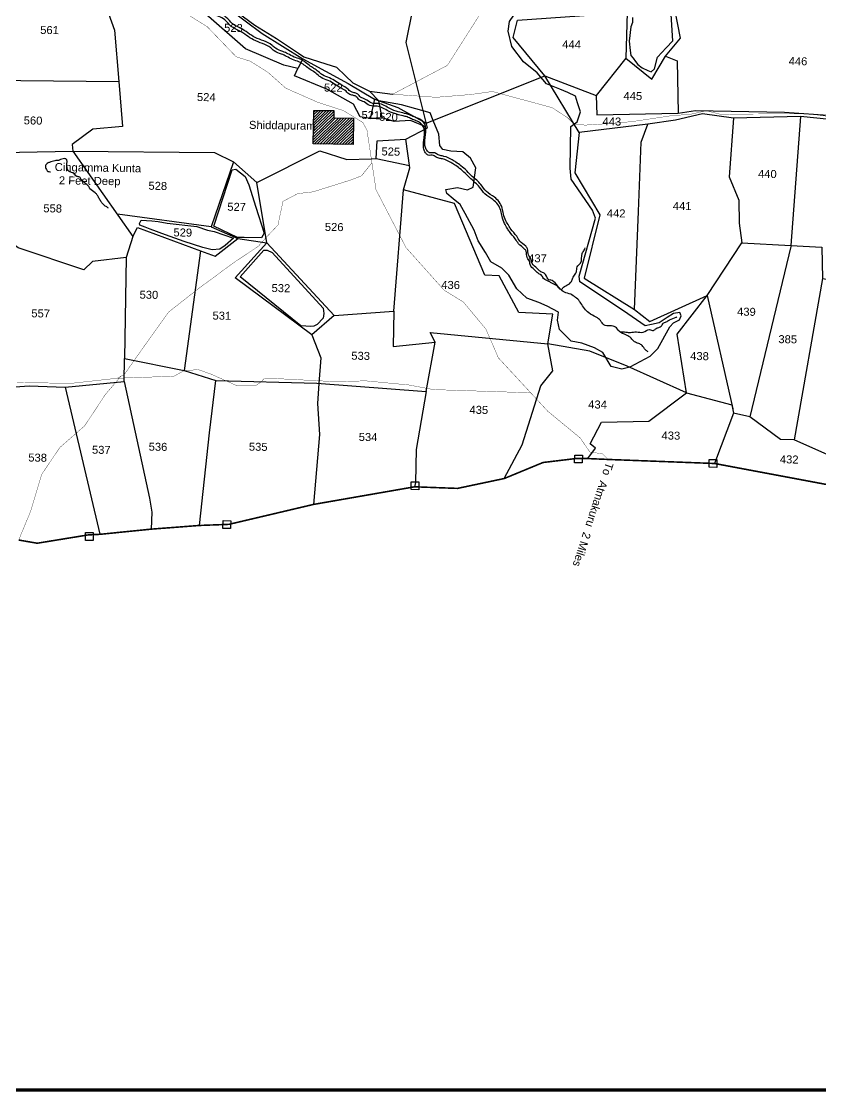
# Model space of a CAD drawing. Header units: feet. Extents: x 744893 to 763303, y 1620064 to 1627037.
# Drawn here: x 749486 to 751980, y 1620064 to 1623406 of the extents above; entities that cross this region are included whole.
import ezdxf
from ezdxf.enums import TextEntityAlignment as Align

# ---------------------------------------------------------------- set-up
doc = ezdxf.new("R2010")
doc.units = ezdxf.units.FT
doc.header["$LTSCALE"] = 15
doc.header["$MEASUREMENT"] = 0
doc.linetypes.add('HIDDEN2', pattern=[0.1875, 0.125, -0.0625])
for name, color, linetype in [('HILL', 17, 'Continuous'), ('PAPER SIZE', 10, 'Continuous'), ('PLOT', 7, 'Continuous'), ('PLOT NO', 7, 'Continuous'), ('ROADS', 6, 'Continuous'), ('TANKS-STREAM', 4, 'Continuous'), ('VILLAGE STONES', 240, 'Continuous')]:
    doc.layers.add(name, color=color, linetype=linetype)
doc.layers.add('VILLAGE BOUNDRY', color=5, linetype='HIDDEN2', lineweight=100)
doc.styles.get("Standard").update_dxf_attribs({"font": 'arial.ttf'})
doc.linetypes.add('DOTS', pattern='A,1e-06,-3,["●",Standard,S=3,R=0,X=-1.25,Y=-1.25],-3', length=6.000001)

msp = doc.modelspace()

# ---------------------------------------------------------------- hatches: boundary and pattern name
at = {"layer": 'PLOT'}
h = msp.add_hatch(dxfattribs=at)
h.set_pattern_fill('ANSI31', color=256, scale=48.840673, angle=-0.9054)
h.set_pattern_definition([(44.09460227, (-7660.5757, 49417.927), (-4.24819309, 4.384621666), [])])
h.paths.add_polyline_path([(750460.5, 1623104), (750460.9, 1623126.8), (750398.6, 1623127.8), (750396.9, 1623023), (750521.5, 1623021.1), (750522.8, 1623103)])
h.paths.add_polyline_path([(750189.3, 1623058.5), (750364.2, 1623055.7), (750364.8, 1623093.6), (750189.9, 1623096.4)], flags=9)

# ---------------------------------------------------------------- linework, layer by layer
at = {"layer": 'HILL'}
for points in [[(750119.7, 1623463.8), (750213.9, 1623393.3), (750282.2, 1623352.3), (750350.5, 1623306), (750367.1, 1623294.7), (750435.8, 1623272.7), (750468.7, 1623262.2), (750497.4, 1623235.2), (750520.7, 1623213.4), (750572.5, 1623188.1), (750643.9, 1623178.1), (750647.1, 1623179.5)], [(751447.7, 1622359.2), (751472.7, 1622384.1), (751509.4, 1622451.6), (751521.4, 1622464.4), (751539.6, 1622473.5), (751545.3, 1622485.6), (751541.1, 1622496.3), (751521.4, 1622493.8), (751501.2, 1622480.4), (751476.4, 1622464), (751452.9, 1622458.8), (751433.2, 1622454.4), (751365.5, 1622501.8), (751229, 1622592.7), (751226.3, 1622609.6), (751277.4, 1622791.6), (751268.1, 1622816), (751202.2, 1622913.3), (751198.1, 1622947.2), (751201, 1623077.1), (751220.9, 1623092.4), (751230.6, 1623122.8), (751221.5, 1623151.6), (751215, 1623171.9), (751191.4, 1623183.3), (751166.4, 1623193.7), (751124.9, 1623210.7), (751095.7, 1623244.6), (751053, 1623279.3), (751016.3, 1623327.2), (751005.5, 1623374.6), (751009.5, 1623405.4), (751022.8, 1623425.1)], [(751393.6, 1623417.3), (751393.4, 1623402.1), (751388.3, 1623388.7), (751382.9, 1623343.8), (751386.2, 1623314.7), (751387.9, 1623299.5), (751394.8, 1623291.2), (751402.1, 1623280.5), (751409.9, 1623270.6), (751423.3, 1623260.3), (751440.7, 1623251.8), (751451, 1623247.9), (751461.8, 1623257), (751470.9, 1623294), (751498, 1623322.8), (751518.7, 1623344.8), (751513.8, 1623427.3)], [(751447.7, 1622359.2), (751384.4, 1622325.4), (751360.2, 1622319.2), (751326.8, 1622327.5), (751300.9, 1622371.2), (751274.2, 1622386.3), (751235.2, 1622401.2), (751202, 1622407.2), (751165.3, 1622443.7), (751158.9, 1622472.8), (751162.5, 1622497.2), (751126.7, 1622516.4), (751100.7, 1622527.4), (751063.7, 1622541.1), (751031.9, 1622570.1), (751006.8, 1622613.4), (750985.1, 1622635.4), (750950.5, 1622654.5), (750934.6, 1622683.5), (750911, 1622720.4), (750899.1, 1622753.9), (750870.6, 1622805.9), (750855.5, 1622833.4), (750833.4, 1622851.5), (750813.4, 1622868), (750811, 1622880.6), (750847, 1622887.2), (750878.3, 1622879.5), (750895.4, 1622887.8), (750904.2, 1622948.1), (750887.7, 1622978.3), (750863.8, 1622998.3), (750826, 1623000.2), (750801.2, 1623005.8), (750791.6, 1623018.4), (750788.3, 1623053.7), (750771.2, 1623096.6), (750762, 1623119.7), (750672.5, 1623145.2), (750601, 1623157.8), (750572.5, 1623188.1)], [(750086.6, 1622766.6), (750143.5, 1622941.9), (750154.7, 1622944.2), (750184.5, 1622921.6), (750195.4, 1622895.6), (750217.9, 1622825.3), (750243.9, 1622743.8), (750235.6, 1622729.8), (750181.1, 1622730.6), (750160.5, 1622731), (750086.6, 1622766.6)], [(749859.5, 1622785.1), (749892.8, 1622782.4), (749912.1, 1622780.8), (749940.9, 1622775.1), (750032.9, 1622764.8), (750066.8, 1622754.1), (750087.2, 1622749.6), (750148.2, 1622728.5), (750121.8, 1622706.2), (750105.5, 1622694.8), (750081.1, 1622692), (750052.3, 1622699), (749993.5, 1622718.2), (749935.1, 1622739.5), (749887.6, 1622757.1), (749871.9, 1622762.9), (749855.7, 1622768.9), (749854.3, 1622774.9), (749859.5, 1622785.1)], [(750168.9, 1622607.4), (750242.2, 1622691.3), (750252.3, 1622691.6), (750268.5, 1622683.8), (750427.2, 1622509.8), (750429.9, 1622493.4), (750427.6, 1622479.2), (750409.3, 1622459.5), (750398.6, 1622454.2), (750388.7, 1622453), (750358.3, 1622454.5), (750168.9, 1622607.4)]]:
    msp.add_lwpolyline(points, dxfattribs=at)
at = {"layer": 'PAPER SIZE', "color": 5, "const_width": 10}
msp.add_lwpolyline([(744898.5, 1627031.8), (763123.1, 1627031.8), (763123.1, 1620068.6), (744898.5, 1620068.6)], close=True, dxfattribs=at)
at = {"layer": 'PLOT'}
for points in [[(749641, 1623758.9), (749595.3, 1623710.3), (749686.5, 1623654.3), (749693.6, 1623590), (749758, 1623430.4), (749775.9, 1623377.9), (749789.5, 1623217.4), (749801.3, 1623077), (749709, 1623069.5), (749643.7, 1623021), (749646.1, 1623000.7), (750088, 1622995.8), (750147.5, 1622966.5), (750220.4, 1622902.2), (750417.6, 1623001.7), (750501.3, 1622974.2), (750577.9, 1622976.7), (750593.2, 1622977.5), (750696.8, 1622955.8)], [(751119.8, 1623235.3), (751020.3, 1623355.7), (751033.8, 1623409.1), (751376.8, 1623433.4), (751372.6, 1623290.6), (751454, 1623225.3), (751495.8, 1623297.2), (751543.1, 1623353.4), (751516.7, 1623487.4), (751464.8, 1623633.4), (751394.2, 1623628.7), (751375.4, 1623544.5), (751166.9, 1623542.4), (751160, 1623625.4)], [(750744.2, 1623068.8), (750743.1, 1623078.3), (750699.7, 1623096.3), (750649.1, 1623092.9), (750611.8, 1623104.2), (750601, 1623157.8), (750587.5, 1623162.5), (750573.9, 1623102.1), (750611.8, 1623104.2), (750573.9, 1623102.1), (750543.5, 1623107.9), (750522.5, 1623147.6), (750438.9, 1623193.8), (750338.6, 1623235.3), (750348.4, 1623258.8), (750304.7, 1623268.7), (750185.1, 1623319.4), (750069.3, 1623421.3), (749943.2, 1623509.7)], [(749374.6, 1623463.3), (749380.4, 1623222.4), (749789.5, 1623217.4)], [(750077.9, 1623487.1), (750237.4, 1623368), (750364.5, 1623288.7), (750505.2, 1623211.6), (750587.5, 1623162.5), (750660.9, 1623136.9), (750749.2, 1623087.8)], [(749392.9, 1622259.6), (749509.6, 1622267.8), (749622.1, 1622263.2), (749806.9, 1622280.6), (749807.2, 1622353.3), (749993.8, 1622314.9), (750092.5, 1622283.9), (750407.9, 1622275.6), (750748.9, 1622250.1), (750776.8, 1622403.6), (750761.9, 1622434.4), (751128.7, 1622398.3), (751144.9, 1622491.1), (751038.5, 1622496.1), (750977.3, 1622610.6), (750932.5, 1622612.6), (750837.5, 1622836.6), (750678.7, 1622879.3), (750697.9, 1622948.3), (750685.2, 1623038.2), (750752.8, 1623073.3), (750687.1, 1623339.5), (750707.9, 1623442.2)], [(751495.8, 1623297.2), (751532.5, 1623282.2), (751535.8, 1623118.8)], [(750364.5, 1623288.7), (750348.4, 1623258.8)], [(751372.6, 1623290.6), (751279.6, 1623174.6)], [(750749.2, 1623087.8), (751119.8, 1623235.3), (751279.6, 1623174.6), (751281.6, 1623113.7), (751535.5, 1623118.7), (751589.4, 1623127.3), (751867.4, 1623122), (752169.5, 1623100.9)], [(752726.6, 1623184.5), (752437.5, 1623118.3), (752303.5, 1623084.8), (752181.4, 1623081), (751917.9, 1623108.8), (751708.7, 1623103.1), (751611.2, 1623116.8), (751527.3, 1623097), (751440.6, 1623084.5), (751226.7, 1623058.3), (751119.8, 1623235.3)], [(749380.4, 1623222.4), (749354.3, 1623123.5), (749319.9, 1623089.2), (749279.3, 1623088), (749169.1, 1623025.7), (749198.1, 1623013), (749208.4, 1622893.3), (749293.7, 1622925.9), (749312.7, 1622994.3), (749646.1, 1623000.7), (749833.9, 1622734.3), (749847.6, 1622762.3), (750044.3, 1622689.6), (750090.3, 1622672.5), (750161.7, 1622727.3), (750251.9, 1622714.5), (750220.4, 1622902.2)], [(750396.9, 1623023), (750398.6, 1623127.8), (750460.9, 1623126.8), (750460.5, 1623104), (750522.8, 1623103), (750521.5, 1623021.1), (750396.9, 1623023)], [(751708.7, 1623103.1), (751694.7, 1622920.3), (751724.6, 1622847.3), (751726.1, 1622775), (751733.9, 1622714.4)], [(751917.9, 1623108.8), (751887.8, 1622706.1)], [(749813.2, 1622668.6), (749708.1, 1622655.3), (749681, 1622629.6), (749475.9, 1622698.1), (749387, 1622764), (749354.1, 1622839.3), (749356.7, 1622947.3), (749312.7, 1622994.3), (749276, 1623009.2), (749279.3, 1623088)], [(751226.7, 1623058.3), (751212.8, 1622933), (751291.7, 1622801.3), (751242, 1622603.9), (751399.5, 1622506.2), (751411.7, 1622812.1), (751420.3, 1623028), (751440.6, 1623084.5)], [(750593.2, 1622977.5), (750596.5, 1623033.1), (750685.2, 1623038.2)], [(750147.5, 1622966.5), (750078.4, 1622764.3), (750161.7, 1622727.3)], [(750251.9, 1622714.5), (750461.5, 1622486.8), (750648.3, 1622500.8), (750678.7, 1622879.3)], [(750078.4, 1622764.3), (749785.4, 1622803.1)], [(749833.9, 1622734.3), (749813.2, 1622668.6), (749807.2, 1622353.3)], [(751561.8, 1622245.8), (751533, 1622428.7), (751626.2, 1622549.9), (751733.9, 1622714.4), (751887.8, 1622706.1), (751984.4, 1622700.9), (751986.5, 1622603), (752090.6, 1622583.9), (752248.4, 1622414.5), (752272.7, 1622431.5), (752319.1, 1622729.3)], [(750391.8, 1622426.7), (750153.4, 1622605), (750251.9, 1622714.5)], [(751887.6, 1622702.9), (751759, 1622170.4)], [(750044.3, 1622689.6), (749993.8, 1622314.9)], [(751986.5, 1622603), (751897.9, 1622098.9)], [(751399.5, 1622506.2), (751446.8, 1622468.3), (751626.2, 1622549.9)], [(751626.2, 1622549.9), (751706.2, 1622195.2)], [(750648.3, 1622500.8), (750645.8, 1622390.7), (750776.8, 1622403.6)], [(750461.5, 1622486.8), (750391.8, 1622426.7), (750420, 1622355.3), (750414, 1622275.1), (750410.2, 1622212.1), (750416.2, 1622116), (750397.6, 1621897.2)], [(750992.9, 1621978.1), (751049.1, 1622082.8), (751106.9, 1622267.4), (751144.7, 1622314.2), (751128.7, 1622398.3)], [(751253.4, 1622040.4), (751277.2, 1622073), (751260.5, 1622086.2), (751296.8, 1622154.5), (751443.9, 1622157.5), (751561.8, 1622245.8), (751376.9, 1622328.8), (751260.3, 1622375.5), (751128.8, 1622398.5)], [(749622.1, 1622263.2), (749730.8, 1621803.8)], [(749806.9, 1622280.6), (749885.9, 1621916.4), (749893, 1621872.6), (749891, 1621820)], [(750041.6, 1621831.5), (750072.7, 1622120.9), (750092.5, 1622283.9)], [(750748.9, 1622250.1), (750718, 1622068.8), (750715.4, 1621965.3), (750713, 1621952.2)], [(751561.8, 1622245.8), (751703.6, 1622208.6), (751708.7, 1622181.8)], [(752040.8, 1622034.9), (751897.9, 1622098.9), (751854.9, 1622100), (751759, 1622170.4), (751708.7, 1622181.8), (751649.3, 1622025)]]:
    msp.add_lwpolyline(points, dxfattribs=at)
at = {"layer": 'ROADS', "linetype": 'DOTS', "ltscale": 0.5, "const_width": 1}
for points in [[(750647.1, 1623179.5), (750815.5, 1623268.4), (750931.7, 1623450.7), (751000.4, 1623582.9), (751124.3, 1623683.5), (751138.7, 1623768.4), (751271.5, 1623877.6), (751497.3, 1623979.1), (751688.3, 1624119.3), (751728.2, 1624173.9), (751841.4, 1624224.6), (751862.3, 1624284.8), (751874.9, 1624318.3), (751992.6, 1624386.1), (752065.2, 1624413.8), (752157.7, 1624469.3), (752211.8, 1624544.1), (752244.2, 1624693.7), (752361.2, 1624913.5), (752465.8, 1625134.8), (752500.7, 1625190), (752566.4, 1625278.6), (752597.9, 1625363)], [(750615.6, 1623182.1), (750643.9, 1623178.1), (750780.4, 1623168.5), (750889.1, 1623177.3), (750955.8, 1623186.7), (751095, 1623149), (751142.8, 1623136), (751190.2, 1623105), (751210.8, 1623084.6)], [(752053.5, 1623102.6), (751941.7, 1623116.8), (751862.3, 1623116.6), (751708.7, 1623116.2), (751674.7, 1623113.7), (751623.4, 1623126.6), (751567.8, 1623114), (751525.6, 1623112.7), (751391.2, 1623092.5), (751289.5, 1623084.4), (751245.8, 1623081.7), (751210.8, 1623084.6)]]:
    msp.add_lwpolyline(points, dxfattribs=at)
at = {"layer": 'ROADS', "linetype": 'HIDDEN2', "ltscale": 10, "const_width": 1}
for points in [[(751317.4, 1622037.6), (751299.6, 1622055.2), (751259.8, 1622060.9), (751230.1, 1622104.6), (751128.5, 1622188.3), (750974.5, 1622355), (750935.6, 1622444.8), (750865, 1622529.3), (750805.1, 1622566.2), (750686.3, 1622699), (750592.5, 1622879.9), (750577.9, 1622976.7), (750564.3, 1623066.2), (750551.3, 1623089.9), (750491.1, 1623126.9), (750410.9, 1623152.9), (750311.2, 1623196.8), (750255.4, 1623246.4), (750200.1, 1623281.2), (750155.8, 1623295.3), (750065.7, 1623389), (749991.7, 1623435)], [(750579.8, 1622964), (750547.2, 1622923.2), (750511.4, 1622909.5), (750396.1, 1622873.3), (750348.6, 1622867.8), (750302.1, 1622843.6), (750286.6, 1622769.9), (750254.8, 1622736.2), (750225.1, 1622703.1), (750151.3, 1622654.3), (750040.4, 1622572.5), (749945.4, 1622498.2), (749867.9, 1622389.8), (749807, 1622303.1), (749784.8, 1622291.2), (749642.4, 1622275.4), (749471.6, 1622277.7)], [(749795.9, 1622297.1), (749747, 1622239.4), (749683.3, 1622142.8), (749605.2, 1622074.5), (749549.1, 1621991.1), (749514.7, 1621876.3), (749477.2, 1621786)], [(749784.8, 1622291.2), (749933.4, 1622296.5), (749961.8, 1622297.6), (749993.8, 1622314.9), (750038, 1622318.1), (750078.4, 1622303.7), (750124.3, 1622283.1), (750156.6, 1622268.8), (750217.7, 1622268.4), (750234.4, 1622280.2), (750244.9, 1622292), (750465.6, 1622280.6), (750560.4, 1622283.1), (750695.5, 1622270.1), (750771.3, 1622255.8), (751075.4, 1622245.8)]]:
    msp.add_lwpolyline(points, dxfattribs=at)
at = {"layer": 'TANKS-STREAM'}
for points in [[(751442.4, 1622373.7), (751433.4, 1622380), (751423.1, 1622393.6), (751412.7, 1622399.5), (751399.1, 1622405.2), (751388.7, 1622416.5), (751374.7, 1622425.8), (751351.4, 1622437.8), (751340, 1622451), (751323.4, 1622454.8), (751303.5, 1622458.4), (751293.2, 1622471.2), (751279.7, 1622481.9), (751256.7, 1622495.3), (751232, 1622525.3), (751228.1, 1622531.2), (751215.3, 1622543.7), (751200.2, 1622553.3), (751180.4, 1622560.1), (751167.5, 1622569.7), (751157.2, 1622579.7), (751141.4, 1622587.9), (751132.4, 1622593.4), (751115.5, 1622603.1), (751107.7, 1622613.7), (751098.8, 1622618.9), (751087.4, 1622630), (751073.5, 1622646.1), (751072.8, 1622653.2), (751064, 1622668.2), (751061, 1622687.8), (751055.4, 1622695.5), (751037.5, 1622711), (751027.3, 1622726.7), (751008.8, 1622749), (751002.4, 1622759.6), (750993.5, 1622774.9), (750985.9, 1622796.3), (750982.2, 1622814.9), (750957.7, 1622848.9), (750932.7, 1622866.6), (750915.2, 1622888.3), (750888.8, 1622913.6), (750853.4, 1622946.7), (750837.7, 1622957.8), (750825.8, 1622964.9), (750800.3, 1622976.1), (750788.4, 1622978.5), (750777.2, 1622983.7), (750771.5, 1622987.1), (750755.6, 1622987.7), (750748.8, 1622992.9), (750742.4, 1623003.5), (750740.8, 1623017.9), (750741, 1623029.5), (750741.9, 1623036.7), (750743.1, 1623045.4), (750743.6, 1623055.2), (750743.7, 1623063.8), (750731.9, 1623087.6), (750717.2, 1623095.5), (750703.5, 1623100.8), (750689.6, 1623107.1), (750677, 1623110.5), (750657.5, 1623115.6), (750631.5, 1623125.2), (750595.7, 1623141), (750572.9, 1623142.9), (750555.5, 1623154.2), (750540.2, 1623161), (750531, 1623170.4), (750522.6, 1623174.1), (750511.3, 1623177.3), (750498.9, 1623187.4), (750482.9, 1623197.7), (750442.8, 1623220.9), (750421.4, 1623230.4), (750411.5, 1623237.9), (750397.8, 1623248.8), (750390.3, 1623253.3), (750361.1, 1623274.4), (750351.8, 1623279.4), (750332.3, 1623286.3), (750313.1, 1623296.4), (750297.6, 1623303.4), (750274.5, 1623313.8), (750264.1, 1623322.7), (750210.6, 1623347.6), (750165.6, 1623376.4), (750140.7, 1623390), (750120.6, 1623410.3), (750101.8, 1623420.8), (750073.9, 1623433.5), (750055.8, 1623450.6), (750043.2, 1623463.1), (750024.9, 1623471), (750000.1, 1623486.2), (749986.4, 1623493.6), (749978.8, 1623500.3), (749969.2, 1623507.7), (749948.2, 1623521.7), (749940, 1623544.8), (749938, 1623555.4), (749933.7, 1623569.4), (749933.1, 1623577), (749930, 1623585.3), (749928.9, 1623591), (749925.5, 1623631.3), (749918.2, 1623645.8), (749917, 1623656.5), (749910.6, 1623673.2), (749885.5, 1623687.4), (749878.2, 1623694.4), (749859.5, 1623705.8), (749853.6, 1623710.8), (749846.2, 1623719.3), (749840.3, 1623729.4), (749819.4, 1623746.7), (749817, 1623757.7), (749804.6, 1623768.3), (749799.4, 1623772.3), (749786.4, 1623781.9), (749780.5, 1623790.5), (749769.6, 1623798.1), (749757.6, 1623797.3), (749754.1, 1623802.1), (749748.7, 1623804.7), (749736.9, 1623806.7), (749729.3, 1623806.8), (749712.4, 1623808.2), (749703, 1623811.1), (749690.3, 1623812.5), (749676.5, 1623820.2), (749668.3, 1623825), (749660, 1623835.4), (749654.6, 1623841.9), (749642.9, 1623847.9), (749631, 1623853.5), (749619.8, 1623858.5), (749610.4, 1623858.7), (749600.2, 1623859.7), (749587.7, 1623867.3), (749581.9, 1623870.7), (749570.3, 1623872.6), (749560.6, 1623874), (749551.1, 1623876.4), (749545.1, 1623880.1), (749542.4, 1623883.8), (749515.5, 1623891.2), (749507.3, 1623900.2), (749495.1, 1623907.5), (749481.8, 1623911.5), (749473.9, 1623923.8), (749465.8, 1623928.7), (749456.8, 1623947.9), (749440.8, 1623975.7), (749440.9, 1623985.3), (749438.9, 1623997.8), (749429.3, 1624021.5), (749420.9, 1624035.2), (749400.9, 1624045.5), (749375.7, 1624047.8), (749371.3, 1624048.2), (749357.8, 1624054.7), (749342.6, 1624059.1), (749326.6, 1624062.4), (749318.2, 1624061.3), (749309.5, 1624070.3), (749288, 1624075.7), (749270.9, 1624081.7), (749256, 1624086.4), (749246.1, 1624089.3), (749237.2, 1624092.8), (749232.9, 1624098.4), (749223.2, 1624101), (749202.8, 1624107.7), (749192.7, 1624114), (749166.9, 1624114.7), (749147.6, 1624118.3), (749113.9, 1624122.5), (749098.3, 1624134.1), (749094.1, 1624145.5), (749086.9, 1624155.1), (749076.6, 1624161.6), (749071.4, 1624166.1), (749059.1, 1624174.6), (749040.9, 1624179.8), (749019.2, 1624195.4), (749000.5, 1624209.5), (748997, 1624216.7), (748986, 1624220.2), (748979.8, 1624227.2), (748977.1, 1624235), (748973.1, 1624242), (748962.4, 1624248.3), (748951.8, 1624261.4), (748943.9, 1624270.7), (748939.5, 1624274.9), (748932.7, 1624283.9), (748921.8, 1624302.2), (748917, 1624313.7), (748913, 1624325.9), (748910.6, 1624344), (748901.4, 1624363.2), (748900.2, 1624378.9), (748896.1, 1624386.7), (748890.9, 1624395.4), (748885.5, 1624412.1), (748880, 1624419.5), (748879.5, 1624432), (748879.6, 1624440.8), (748880.7, 1624447.4), (748879.3, 1624453.5), (748878.4, 1624458.1), (748882.1, 1624474.8), (748892.1, 1624487.9), (748897.6, 1624492.9), (748902.8, 1624498.7), (748912.1, 1624511.5), (748917.5, 1624515.4), (748920.5, 1624527.4), (748922, 1624536.2), (748922, 1624549.9), (748917.1, 1624562.2), (748897.7, 1624578.6), (748893.9, 1624584.8), (748887.6, 1624589.8), (748882.1, 1624594.7), (748856.9, 1624623), (748855, 1624625.4), (748848.8, 1624633.2), (748833.4, 1624648.3), (748823.7, 1624658.8), (748824.3, 1624666.7), (748820.4, 1624676.4), (748815, 1624683.4), (748812.9, 1624688.9), (748811.4, 1624697.7), (748809.8, 1624702.1), (748805.3, 1624707.1), (748805.4, 1624714.1), (748803.2, 1624720.9)], [(749757.8, 1622822.7), (749750.2, 1622827.2), (749740.5, 1622834.5), (749733.8, 1622843.5), (749727.7, 1622854), (749722.5, 1622863), (749716.4, 1622870.2), (749699.7, 1622883.2), (749696.2, 1622889.5), (749687.1, 1622897.9), (749672.5, 1622912.1), (749667.6, 1622919), (749658.3, 1622921.5), (749649.5, 1622931.1), (749644.8, 1622933), (749635.1, 1622936.4), (749627.6, 1622954), (749624.1, 1622976.3), (749620.3, 1622977), (749603.9, 1622972.2), (749600.9, 1622971.3), (749593.5, 1622970.8), (749586, 1622968.9), (749577.7, 1622966.7), (749568.7, 1622963.5), (749560.8, 1622955.1), (749563.9, 1622942.8), (749566.5, 1622938.6), (749576.9, 1622935.8)], [(751171.3, 1622566.2), (751178.2, 1622576), (751188, 1622581.5), (751202.3, 1622593.4), (751206.5, 1622604.4), (751209.6, 1622609.7), (751218.2, 1622623), (751220.2, 1622639), (751230.8, 1622650.9), (751236.3, 1622680.7), (751242.5, 1622691.3), (751245.9, 1622698)], [(751353.7, 1622435.7), (751364.5, 1622436.6), (751379.9, 1622434.4), (751386.4, 1622434.3), (751405.8, 1622436.2), (751426.9, 1622435.1), (751446.4, 1622443), (751458.3, 1622440.3), (751465.3, 1622445.4), (751475.1, 1622450), (751482.4, 1622453.6), (751489.2, 1622462.9), (751498.3, 1622467.5), (751508.5, 1622473.3), (751529.3, 1622481.9), (751531.6, 1622482.6)]]:
    msp.add_spline(points, degree=3, dxfattribs=at)
msp.add_open_spline([(751164.6, 1622572.8), (751158.4, 1622580.5), (751141.5, 1622601.6), (751129.8, 1622592.8), (751124.2, 1622616.8), (751113.2, 1622620.9), (751100.9, 1622627.4), (751091.6, 1622639.7), (751076.7, 1622648.8), (751078.2, 1622665.1), (751064.2, 1622675.6), (751068.7, 1622693.4), (751056.7, 1622707.4), (751041.3, 1622716.2), (751031, 1622738.5), (751015.4, 1622751.8), (751006.1, 1622769.2), (750996.4, 1622783.9), (750989.7, 1622802.9), (750986.8, 1622830.8), (750966.6, 1622857), (750935.8, 1622871.8), (750919.1, 1622899.9), (750889.5, 1622923.4), (750866.1, 1622949.4), (750843.7, 1622965), (750826.2, 1622975.2), (750810.1, 1622984.1), (750792.5, 1622985.8), (750783.1, 1622990.3), (750773.5, 1622997.7), (750761.5, 1622992.6), (750751.8, 1623001.6), (750745.3, 1623011.7), (750745.2, 1623025), (750745, 1623036.1), (750746.2, 1623045.2), (750747.7, 1623053.7), (750747.8, 1623062.8), (750748.9, 1623077.7), (750740.2, 1623095.6), (750722.2, 1623103.4), (750707.6, 1623108.5), (750694.9, 1623115.4), (750679, 1623118.9), (750659.4, 1623124.1), (750631.8, 1623133.1), (750606.7, 1623152.4), (750576.6, 1623146.9), (750562.1, 1623163.6), (750544.2, 1623166.4), (750537.1, 1623178.6), (750526.2, 1623182.7), (750513.6, 1623184.3), (750503.1, 1623197.1), (750479, 1623209.5), (750455, 1623227.4), (750428.3, 1623235.5), (750414.5, 1623246.9), (750404.8, 1623255.5), (750386.5, 1623265.4), (750373.1, 1623278.5), (750353.3, 1623289.3), (750335.9, 1623293.3), (750319, 1623304), (750299.6, 1623312.8), (750281.1, 1623318.2), (750258.1, 1623342.3), (750213.7, 1623349.9), (750178.7, 1623382.4), (750143.2, 1623395.6), (750128.1, 1623418.5), (750103.6, 1623430.5), (750078.5, 1623438.4), (750061.6, 1623456.5), (750048.1, 1623473.2), (750025.4, 1623478.5), (750009.1, 1623493.1), (749991.7, 1623499.7), (749982.9, 1623509), (749970.4, 1623518.5), (749949.5, 1623526.6), (749944.7, 1623548.3), (749942.8, 1623564.7), (749937.3, 1623574.8), (749938.2, 1623585.5), (749934.3, 1623592.2), (749931.2, 1623610.3), (749936.8, 1623632.9), (749921.4, 1623651.6), (749921.9, 1623666.8), (749915.8, 1623687.2), (749893.3, 1623689.8), (749880.5, 1623706), (749867.2, 1623710.4), (749857, 1623719.5), (749849.8, 1623726.9), (749844.1, 1623743.3), (749821.7, 1623747.5), (749823.3, 1623768.7), (749811.2, 1623774.1), (749801.5, 1623782.4), (749790.9, 1623787.7), (749784.9, 1623799.3), (749775.3, 1623809.4), (749762.2, 1623801.7), (749759.1, 1623810.9), (749751, 1623813.4), (749742.7, 1623814.8), (749730.5, 1623814.7), (749718.8, 1623814.6), (749706.6, 1623820.3), (749693.1, 1623818.8), (749682.9, 1623827.6), (749671, 1623832.8), (749665.4, 1623842.1), (749658.4, 1623851.6), (749647, 1623855.8), (749635.6, 1623861), (749625.3, 1623867.5), (749614.5, 1623866.4), (749602.7, 1623866.8), (749594.3, 1623873.9), (749584.9, 1623880), (749575.2, 1623880.3), (749564.9, 1623881.9), (749556.2, 1623883.7), (749549.6, 1623887), (749543.1, 1623899.3), (749521.5, 1623892.5), (749511.9, 1623909.6), (749500.2, 1623916.6), (749483.8, 1623916.7), (749481.1, 1623932.3), (749465, 1623937.1), (749463.3, 1623961.4), (749443.1, 1623975.7), (749445.9, 1623994.4), (749442.7, 1624010.2), (749435.1, 1624026.5), (749425.5, 1624046.3), (749404.3, 1624055.2), (749387.1, 1624055.6), (749372, 1624056), (749362.4, 1624064.3), (749346.6, 1624066.2), (749334, 1624072.5), (749320.4, 1624066.8), (749313.2, 1624084.3), (749292.7, 1624081.2), (749276.3, 1624090), (749261.9, 1624093.7), (749251, 1624097.4), (749241.3, 1624099), (749237.5, 1624108.4), (749223.1, 1624108.9), (749209.6, 1624113), (749193.7, 1624126.3), (749172.8, 1624120), (749147.5, 1624129), (749122.7, 1624125.9), (749101.9, 1624138.9), (749099.3, 1624153.7), (749091.9, 1624164), (749082, 1624168), (749073.9, 1624176), (749062.9, 1624184.6), (749041.4, 1624186), (749026.3, 1624204.9), (749005.4, 1624211), (749002.3, 1624227.4), (748989.9, 1624226.1), (748983.6, 1624234.7), (748981.8, 1624242.9), (748977.4, 1624252.1), (748964.1, 1624255.4), (748957.4, 1624268.5), (748949.8, 1624277.4), (748942.4, 1624283.9), (748935.1, 1624294.6), (748926.8, 1624307.2), (748921.4, 1624321.8), (748915.8, 1624335.3), (748917.6, 1624353.7), (748903, 1624368.5), (748906.6, 1624385), (748900.4, 1624395.2), (748893, 1624405), (748893.1, 1624418.5), (748882, 1624427.7), (748884.4, 1624438.9), (748883.3, 1624448), (748885.8, 1624455.2), (748883.7, 1624460.9), (748881.8, 1624470.1), (748885.4, 1624483.3), (748894.1, 1624494), (748902.1, 1624500.9), (748909.3, 1624508.3), (748913, 1624518.5), (748924.5, 1624523.6), (748924.2, 1624534.5), (748927, 1624545.5), (748927.2, 1624557.7), (748921.2, 1624575.2), (748904.1, 1624580.4), (748898.8, 1624593.5), (748891.9, 1624597.4), (748879.2, 1624609.7), (748868.1, 1624621.6), (748858, 1624635.2), (748850.7, 1624644.4), (748841, 1624654.8), (748826, 1624664.1), (748830, 1624675.7), (748825.5, 1624684.3), (748819.4, 1624690.2), (748816.7, 1624697.8), (748816.2, 1624704.2), (748814.6, 1624711.1), (748807.9, 1624714.5), (748810.7, 1624722.4), (748808.6, 1624726.7), (748807.6, 1624728.9)], degree=3, knots=[381.784184, 381.784184, 381.784184, 381.784184, 387.93338, 398.739347, 418.647979, 432.133883, 442.754209, 459.008064, 480.793111, 488.11609, 505.905247, 526.179701, 535.960833, 560.159374, 579.373572, 609.072161, 621.716386, 639.795836, 663.118281, 682.440562, 725.342934, 756.799649, 785.21517, 822.707443, 872.298371, 892.035372, 906.149217, 934.721118, 947.156069, 959.764671, 966.568929, 982.886232, 991.632814, 1004.277036, 1019.205893, 1031.056549, 1038.500235, 1047.457551, 1057.463415, 1066.351405, 1093.560835, 1110.57396, 1125.61083, 1141.218363, 1154.578205, 1175.208069, 1203.638387, 1243.645454, 1267.049166, 1288.294602, 1305.447846, 1318.908585, 1328.264899, 1340.33466, 1356.693082, 1376.181141, 1423.569502, 1447.605653, 1460.338964, 1478.149687, 1487.139412, 1524.0351, 1534.840144, 1556.014769, 1578.265336, 1595.687684, 1621.551987, 1635.652461, 1696.00041, 1750.738033, 1779.761514, 1808.982947, 1830.989218, 1862.389031, 1887.934483, 1906.061652, 1926.468965, 1956.259131, 1972.172445, 1982.555651, 1994.902281, 2020.769217, 2045.86168, 2056.914744, 2071.939329, 2079.740132, 2088.832483, 2094.749712, 2136.106074, 2152.783905, 2163.779479, 2182.143196, 2211.665668, 2221.96337, 2244.397659, 2252.319535, 2263.91552, 2275.847554, 2303.645025, 2315.18446, 2331.874095, 2338.623069, 2355.178068, 2365.821818, 2379.415689, 2391.713993, 2397.737811, 2403.939694, 2416.130631, 2423.967258, 2441.289942, 2451.336022, 2464.452481, 2480.629942, 2490.347384, 2503.962452, 2512.636594, 2526.123159, 2539.54239, 2552.097903, 2561.679321, 2572.185349, 2587.213702, 2594.122644, 2606.142086, 2616.155514, 2626.182668, 2633.422748, 2638.103788, 2666.657963, 2679.077202, 2693.620486, 2707.828378, 2722.777014, 2732.481242, 2754.204124, 2786.970999, 2796.887347, 2809.83729, 2835.995246, 2852.428473, 2875.510391, 2901.398157, 2905.945319, 2921.295723, 2937.464703, 2954.208711, 2962.86678, 2975.695828, 2998.400298, 3016.965498, 3032.93907, 3043.53606, 3053.228561, 3060.488412, 3070.738218, 3092.716217, 3104.922529, 3131.303034, 3151.447157, 3186.170345, 3206.078494, 3218.549849, 3230.776514, 3243.261841, 3250.30413, 3265.639223, 3285.04201, 3312.335606, 3336.257992, 3344.495777, 3356.340017, 3365.969701, 3374.394617, 3382.657337, 3395.354697, 3412.666356, 3425.119422, 3431.336958, 3442.847086, 3464.704675, 3477.456843, 3490.606696, 3509.243413, 3531.065824, 3547.147798, 3556.21546, 3566.561276, 3584.522474, 3593.983829, 3606.765173, 3615.771699, 3622.600482, 3629.03302, 3633.890895, 3651.391392, 3668.210611, 3675.82408, 3683.806395, 3699.983467, 3706.803488, 3719.428549, 3728.589213, 3742.601605, 3756.171479, 3782.13555, 3789.563785, 3797.776161, 3805.406488, 3844.143086, 3847.3443, 3857.518222, 3879.566963, 3894.265226, 3902.298603, 3913.079515, 3922.068522, 3928.114758, 3937.25227, 3942.048611, 3949.00077, 3956.118861, 3963.485738, 3963.485738, 3963.485738, 3963.485738], dxfattribs=at)
at = {"layer": 'VILLAGE BOUNDRY', "lineweight": -2, "ltscale": 15, "const_width": 4.88}
msp.add_lwpolyline([(752001.1, 1621959), (751649.3, 1622025), (751317.4, 1622037.6), (751253.4, 1622040.4), (751220.2, 1622040.9), (751113.9, 1622028.1), (750992.9, 1621978.1), (750846.8, 1621947.2), (750713, 1621952.2), (750397.6, 1621897.2), (750133.8, 1621835), (750041.6, 1621831.5), (749891, 1621820), (749730.8, 1621803.8), (749694.5, 1621802), (749535, 1621776), (749477.2, 1621786)], dxfattribs=at)
msp.add_lwpolyline([(752001.1, 1621959), (751649.3, 1622025), (751317.4, 1622037.6), (751253.4, 1622040.4), (751220.2, 1622040.9), (751113.9, 1622028.1), (750992.9, 1621978.1), (750846.8, 1621947.2), (750713, 1621952.2), (750397.6, 1621897.2), (750133.8, 1621835), (750041.6, 1621831.5), (749891, 1621820), (749730.8, 1621803.8), (749694.5, 1621802), (749535, 1621776), (749477.2, 1621786)], dxfattribs=at)
at = {"layer": 'VILLAGE STONES'}
for points in [[(751213, 1622051.5), (751236.9, 1622051.1), (751236.5, 1622026.7), (751212.6, 1622027)], [(751632.8, 1622037.5), (751656.7, 1622037.1), (751656.4, 1622012.7), (751632.4, 1622013.1)], [(750702.6, 1621967.7), (750726.6, 1621967.3), (750726.2, 1621942.9), (750702.3, 1621943.3)], [(750115.1, 1621846.6), (750139, 1621846.2), (750138.6, 1621821.8), (750114.7, 1621822.1)], [(749686.1, 1621809.4), (749710, 1621809), (749709.6, 1621784.6), (749685.7, 1621785)]]:
    msp.add_lwpolyline(points, close=True, dxfattribs=at)

# ---------------------------------------------------------------- texts
at = {"layer": 'PLOT NO'}
for s, p in [('523', (750147.6, 1623385.3)), ('561', (749573.6, 1623378.6)), ('444', (751203, 1623333.8)), ('446', (751909.8, 1623281.3)), ('522', (750459.3, 1623198.7)), ('524', (750062.8, 1623169)), ('445', (751394.3, 1623172.8)), ('560', (749522.1, 1623096.1)), ('521', (750576.3, 1623113)), ('520', (750631.6, 1623107.3)), ('443', (751328.8, 1623093.1)), ('525', (750638.8, 1622999.1)), ('440', (751814.1, 1622929.2)), ('528', (749911.4, 1622892)), ('558', (749583.3, 1622821.6)), ('527', (750157.6, 1622826.4)), ('441', (751548.3, 1622829.1)), ('442', (751342.2, 1622806.2)), ('526', (750462, 1622763.5)), ('529', (749989.4, 1622746.3)), ('437', (751096.6, 1622665.9)), ('436', (750825.5, 1622582.6)), ('530', (749883.7, 1622551.9)), ('532', (750295.7, 1622572.6)), ('557', (749545.9, 1622493.7)), ('531', (750111.4, 1622486.6)), ('439', (751748.8, 1622498.9)), ('385', (751877.7, 1622413)), ('533', (750544.6, 1622361.2)), ('438', (751602.3, 1622360.4)), ('435', (750913.4, 1622192.5)), ('434', (751284.1, 1622209.2)), ('433', (751513, 1622112.2)), ('534', (750567.8, 1622107.6)), ('537', (749735.1, 1622067.6)), ('536', (749912.1, 1622077.2)), ('535', (750224.9, 1622077.2)), ('538', (749536.4, 1622043.3)), ('432', (751882.3, 1622037.7))]:
    msp.add_text(s, height=25, rotation=359.0946, dxfattribs=at).set_placement(p, align=Align.MIDDLE_CENTER)
for s, rotation, p in [('Shiddapuram', 359.0946, (750195.8, 1623070.1)), ('Cingamma Kunta', 359.0946, (749589.6, 1622938.4)), ('2 Feet Deep', 359.0946, (749602.6, 1622896.9)), ('To  Atmakuru  2 Miles ', 252.07, (751310.6, 1622030.8))]:
    msp.add_text(s, height=25, rotation=rotation, dxfattribs=at).set_placement(p)

doc.saveas('drawing.dxf')
